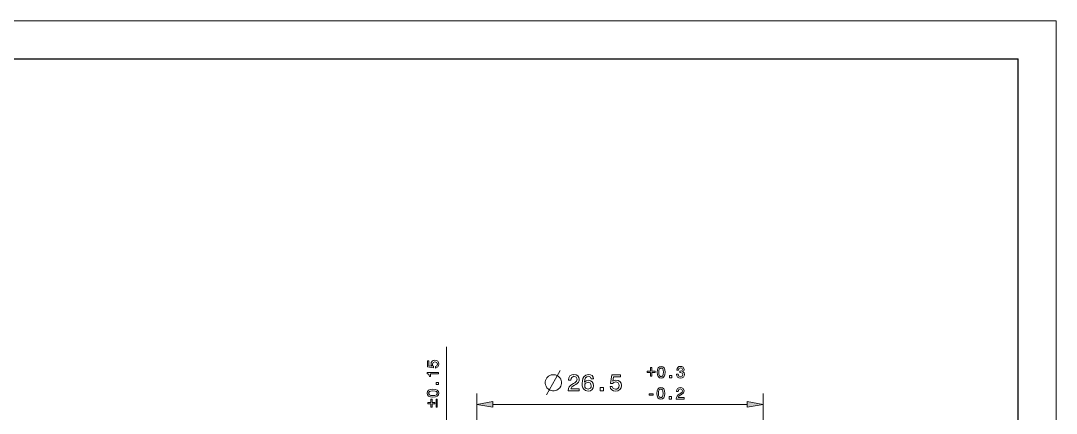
# Model space of a CAD drawing. Extents: x 0 to 420, y 0 to 594.
# Drawn here: x 228.5 to 420, y 521.4 to 594 of the extents above; entities that cross this region are included whole.
import ezdxf

# ---------------------------------------------------------------- set-up
doc = ezdxf.new("R2010")
doc.units = 0

msp = doc.modelspace()

# ---------------------------------------------------------------- linework, layer by layer
at = {"lineweight": 13}
for p, q in [((420.04, 594), (0, 594)), ((420.04, 0), (420.04, 594)), ((307.25, 506.26), (307.25, 533.71)), ((312.84, 496.6), (312.84, 525.06)), ((365.84, 496.6), (365.84, 525.06)), ((315.8, 523.06), (362.89, 523.06))]:
    msp.add_line(p, q, dxfattribs=at)
at = {"color": 3, "lineweight": 30}
for p in [(28.29, 586.93), (412.97, 7.07)]:
    msp.add_line(p, (412.97, 586.93), dxfattribs=at)
at = {"lineweight": 13}
for points in [[(305.23, 529.79), (305.23, 530.06), (305.49, 530.2), (305.58, 530.48), (305.45, 530.82), (305.11, 530.95), (304.77, 530.82), (304.64, 530.48), (304.69, 530.26), (304.84, 530.08), (304.84, 529.85), (303.73, 530.01), (303.73, 531.13), (303.97, 531.13), (303.97, 530.21), (304.53, 530.13), (304.43, 530.31), (304.4, 530.53), (304.44, 530.82), (304.59, 531.05), (304.81, 531.2), (305.09, 531.25), (305.39, 531.2), (305.62, 531.04), (305.78, 530.8), (305.83, 530.5), (305.79, 530.23), (305.66, 530.01)], [(305.8, 528.69), (304.3, 528.69), (304.3, 528.21), (304.09, 528.21), (303.99, 528.61), (303.67, 528.76), (303.67, 528.97), (305.8, 528.97)], [(344.99, 529.88), (345.24, 529.88), (345.24, 529.21), (345.84, 529.21), (345.84, 528.97), (345.24, 528.97), (345.24, 528.3), (344.99, 528.3), (344.99, 528.97), (344.38, 528.97), (344.38, 529.21), (344.99, 529.21)], [(346.21, 529.01), (346.26, 529.47), (346.4, 529.81), (346.63, 530.02), (346.94, 530.09), (347.26, 530.02), (347.49, 529.82), (347.62, 529.48), (347.67, 529.01), (347.62, 528.54), (347.49, 528.2), (347.26, 528), (346.94, 527.93), (346.63, 528), (346.4, 528.2), (346.26, 528.54)], [(346.51, 529.01), (346.54, 528.63), (346.62, 528.38), (346.94, 528.17), (347.26, 528.37), (347.34, 528.63), (347.37, 529.01), (347.34, 529.39), (347.26, 529.65), (346.94, 529.85), (346.62, 529.65), (346.54, 529.39)], [(349.8, 528.66), (350.1, 528.66), (350.22, 528.3), (350.55, 528.17), (350.87, 528.29), (350.99, 528.59), (350.87, 528.87), (350.54, 528.97), (350.48, 528.96), (350.4, 528.96), (350.4, 529.21), (350.46, 529.21), (350.51, 529.21), (350.8, 529.29), (350.9, 529.53), (350.8, 529.76), (350.54, 529.85), (350.24, 529.73), (350.14, 529.39), (349.85, 529.39), (349.85, 529.41), (349.9, 529.69), (350.03, 529.91), (350.25, 530.05), (350.52, 530.09), (350.81, 530.05), (351.02, 529.94), (351.2, 529.54), (351.13, 529.28), (350.93, 529.12), (351.2, 528.93), (351.29, 528.6), (351.24, 528.33), (351.08, 528.11), (350.84, 527.98), (350.52, 527.93), (350.23, 527.98), (350, 528.12), (349.85, 528.35), (349.8, 528.64)], [(305.8, 526.72), (305.34, 526.72), (305.34, 527.14), (305.8, 527.14)], [(327.17, 528.56), (326.87, 528.56), (326.62, 528.51), (326.37, 528.41), (326.12, 528.26), (325.82, 527.96), (325.67, 527.71), (325.57, 527.46), (325.52, 527.21), (325.52, 526.91), (325.57, 526.66), (325.67, 526.41), (325.82, 526.16), (326.12, 525.86), (326.37, 525.71), (326.62, 525.61), (326.87, 525.56), (327.17, 525.56), (327.42, 525.61), (327.67, 525.71), (327.92, 525.86), (328.22, 526.16), (328.37, 526.41), (328.47, 526.66), (328.52, 526.91), (328.52, 527.21), (328.47, 527.46), (328.37, 527.71), (328.22, 527.96), (327.92, 528.26), (327.67, 528.41), (327.42, 528.51)], [(329.77, 525.56), (329.77, 525.57), (329.82, 525.99), (329.97, 526.33), (330.26, 526.63), (330.72, 526.93), (330.97, 527.07), (331.29, 527.35), (331.39, 527.72), (331.23, 528.11), (330.81, 528.26), (330.41, 528.07), (330.29, 527.85), (330.26, 527.55), (330.26, 527.52), (329.82, 527.52), (329.82, 527.58), (329.89, 528), (330.09, 528.33), (330.41, 528.54), (330.83, 528.6), (331.23, 528.54), (331.55, 528.36), (331.75, 528.07), (331.82, 527.71), (331.78, 527.42), (331.66, 527.17), (331.45, 526.95), (331.16, 526.76), (330.92, 526.63), (330.62, 526.45), (330.42, 526.29), (330.22, 525.95), (331.82, 525.95), (331.82, 525.56)], [(334.45, 527.78), (334.03, 527.78), (333.87, 528.13), (333.49, 528.26), (333.2, 528.19), (332.98, 527.99), (332.84, 527.66), (332.78, 527.19), (333.09, 527.43), (333.5, 527.52), (333.9, 527.45), (334.2, 527.24), (334.41, 526.93), (334.47, 526.52), (334.4, 526.12), (334.19, 525.8), (333.86, 525.59), (333.44, 525.52), (332.97, 525.61), (332.63, 525.88), (332.47, 526.16), (332.37, 526.51), (332.34, 526.93), (332.38, 527.42), (332.48, 527.83), (332.64, 528.17), (333.01, 528.49), (333.49, 528.6), (333.88, 528.55), (334.17, 528.39), (334.37, 528.13)], [(334.04, 526.53), (333.88, 526.99), (333.45, 527.17), (332.98, 527), (332.86, 526.79), (332.82, 526.52), (332.86, 526.25), (332.98, 526.04), (333.43, 525.87), (333.87, 526.05), (334, 526.26)], [(337.52, 526.37), (337.91, 526.37), (338.1, 526), (338.51, 525.87), (338.78, 525.91), (338.99, 526.05), (339.12, 526.26), (339.17, 526.54), (339.12, 526.82), (338.99, 527.03), (338.78, 527.17), (338.51, 527.21), (338.19, 527.14), (337.94, 526.93), (337.6, 526.93), (337.83, 528.52), (339.43, 528.52), (339.43, 528.17), (338.12, 528.17), (338, 527.37), (338.25, 527.51), (338.57, 527.56), (338.99, 527.49), (339.32, 527.29), (339.53, 526.97), (339.6, 526.57), (339.53, 526.15), (339.31, 525.81), (338.96, 525.59), (338.53, 525.52), (338.14, 525.58), (337.83, 525.75), (337.61, 526.02)], [(348.52, 527.96), (348.52, 528.42), (348.95, 528.42), (348.95, 527.96)], [(304.75, 524.4), (304.28, 524.45), (303.94, 524.59), (303.73, 524.82), (303.67, 525.13), (303.73, 525.45), (303.94, 525.68), (304.28, 525.82), (304.75, 525.86), (305.22, 525.82), (305.55, 525.68), (305.76, 525.45), (305.83, 525.13), (305.76, 524.82), (305.55, 524.59), (305.21, 524.45)], [(304.75, 524.71), (305.12, 524.73), (305.38, 524.81), (305.58, 525.13), (305.38, 525.46), (305.13, 525.53), (304.75, 525.56), (304.37, 525.53), (304.11, 525.46), (303.91, 525.13), (304.11, 524.81), (304.37, 524.73)], [(335.69, 525.56), (335.69, 526.21), (336.3, 526.21), (336.3, 525.56)], [(344.72, 524.76), (344.72, 525), (345.45, 525), (345.45, 524.76)], [(346.15, 525.11), (346.19, 525.57), (346.33, 525.91), (346.56, 526.12), (346.88, 526.19), (347.2, 526.12), (347.42, 525.92), (347.56, 525.58), (347.61, 525.11), (347.56, 524.64), (347.42, 524.3), (347.2, 524.1), (346.88, 524.03), (346.56, 524.1), (346.33, 524.3), (346.19, 524.64)], [(346.45, 525.11), (346.48, 524.73), (346.56, 524.48), (346.88, 524.27), (347.2, 524.47), (347.28, 524.73), (347.3, 525.11), (347.28, 525.49), (347.2, 525.75), (346.88, 525.95), (346.56, 525.75), (346.48, 525.49)], [(349.76, 524.06), (349.76, 524.07), (349.8, 524.36), (349.91, 524.6), (350.11, 524.81), (350.43, 525.02), (350.6, 525.12), (350.83, 525.32), (350.9, 525.57), (350.79, 525.84), (350.5, 525.95), (350.21, 525.82), (350.1, 525.46), (350.1, 525.43), (349.8, 525.43), (349.8, 525.47), (349.85, 525.77), (349.99, 526), (350.21, 526.14), (350.5, 526.19), (350.79, 526.15), (351.01, 526.02), (351.2, 525.57), (351.09, 525.19), (350.74, 524.9), (350.57, 524.81), (350.22, 524.57), (350.08, 524.33), (351.2, 524.33), (351.2, 524.06)], [(305.1, 523.19), (304.58, 523.19), (304.58, 522.58), (304.34, 522.58), (304.34, 523.19), (303.82, 523.19), (303.82, 523.43), (304.34, 523.43), (304.34, 524.04), (304.58, 524.04), (304.58, 523.43), (305.1, 523.43)], [(305.31, 522.58), (305.31, 524.04), (305.55, 524.04), (305.55, 522.58)], [(315.8, 523.58), (312.84, 523.06), (315.8, 522.54)], [(348.46, 524.06), (348.46, 524.52), (348.89, 524.52), (348.89, 524.06)], [(362.89, 522.54), (365.84, 523.06), (362.89, 523.58)]]:
    msp.add_lwpolyline(points, close=True, dxfattribs=at)
msp.add_lwpolyline([(325.72, 524.81), (327.42, 527.81), (328.27, 529.31)], dxfattribs=at)
for points in [[(315.8, 523.58), (312.84, 523.06), (315.8, 523.58), (315.8, 522.54)], [(362.89, 522.54), (365.84, 523.06), (362.89, 522.54), (362.89, 523.58)]]:
    msp.add_solid(points, dxfattribs=at)

doc.saveas('drawing.dxf')
